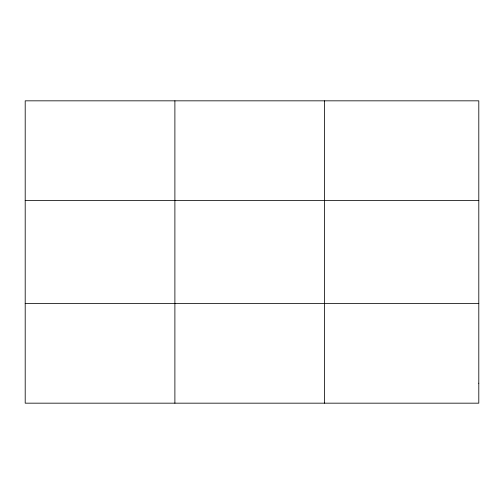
<?xml version="1.0" encoding="UTF-8"?>
<svg xmlns="http://www.w3.org/2000/svg" width="504" height="504" viewBox="0 0 504 504"><rect width="100%" height="100%" fill="white"/><g stroke="black" fill="none" stroke-linecap="round" stroke-linejoin="round"><path stroke-width="0.76" d="M174.888 403.169L174.888 100.832M324.576 403.169L324.576 100.832M25.2 200.605L478.8 200.605M25.2 303.395L478.8 303.395M478.8 383.21L478.8 403.169L25.2 403.169L25.2 100.832L478.8 100.832L478.8 383.21"/></g></svg>
